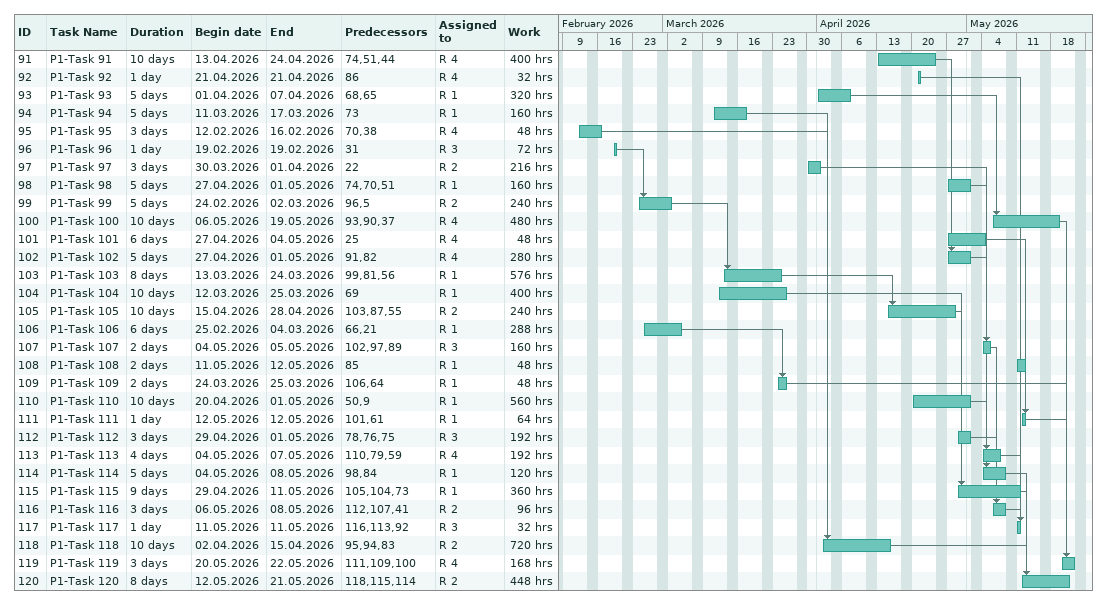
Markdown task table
| ID | Task | Duration | Start | Finish | Predecessors | Resources | Work (h) |
|---|---|---|---|---|---|---|---|
| 91 | P1-Task 91 | 10d | 2026-04-13 | 2026-04-24 | 74, 51, 44 | R 4 | 400 |
| 92 | P1-Task 92 | 1d | 2026-04-21 | 2026-04-21 | 86 | R 4 | 32 |
| 93 | P1-Task 93 | 5d | 2026-04-01 | 2026-04-07 | 68, 65 | R 1 | 320 |
| 94 | P1-Task 94 | 5d | 2026-03-11 | 2026-03-17 | 73 | R 1 | 160 |
| 95 | P1-Task 95 | 3d | 2026-02-12 | 2026-02-16 | 70, 38 | R 4 | 48 |
| 96 | P1-Task 96 | 1d | 2026-02-19 | 2026-02-19 | 31 | R 3 | 72 |
| 97 | P1-Task 97 | 3d | 2026-03-30 | 2026-04-01 | 22 | R 2 | 216 |
| 98 | P1-Task 98 | 5d | 2026-04-27 | 2026-05-01 | 74, 70, 51 | R 1 | 160 |
| 99 | P1-Task 99 | 5d | 2026-02-24 | 2026-03-02 | 96, 5 | R 2 | 240 |
| 100 | P1-Task 100 | 10d | 2026-05-06 | 2026-05-19 | 93, 90, 37 | R 4 | 480 |
| 101 | P1-Task 101 | 6d | 2026-04-27 | 2026-05-04 | 25 | R 4 | 48 |
| 102 | P1-Task 102 | 5d | 2026-04-27 | 2026-05-01 | 91, 82 | R 4 | 280 |
| 103 | P1-Task 103 | 8d | 2026-03-13 | 2026-03-24 | 99, 81, 56 | R 1 | 576 |
| 104 | P1-Task 104 | 10d | 2026-03-12 | 2026-03-25 | 69 | R 1 | 400 |
| 105 | P1-Task 105 | 10d | 2026-04-15 | 2026-04-28 | 103, 87, 55 | R 2 | 240 |
| 106 | P1-Task 106 | 6d | 2026-02-25 | 2026-03-04 | 66, 21 | R 1 | 288 |
| 107 | P1-Task 107 | 2d | 2026-05-04 | 2026-05-05 | 102, 97, 89 | R 3 | 160 |
| 108 | P1-Task 108 | 2d | 2026-05-11 | 2026-05-12 | 85 | R 1 | 48 |
| 109 | P1-Task 109 | 2d | 2026-03-24 | 2026-03-25 | 106, 64 | R 1 | 48 |
| 110 | P1-Task 110 | 10d | 2026-04-20 | 2026-05-01 | 50, 9 | R 1 | 560 |
| 111 | P1-Task 111 | 1d | 2026-05-12 | 2026-05-12 | 101, 61 | R 1 | 64 |
| 112 | P1-Task 112 | 3d | 2026-04-29 | 2026-05-01 | 78, 76, 75 | R 3 | 192 |
| 113 | P1-Task 113 | 4d | 2026-05-04 | 2026-05-07 | 110, 79, 59 | R 4 | 192 |
| 114 | P1-Task 114 | 5d | 2026-05-04 | 2026-05-08 | 98, 84 | R 1 | 120 |
| 115 | P1-Task 115 | 9d | 2026-04-29 | 2026-05-11 | 105, 104, 73 | R 1 | 360 |
| 116 | P1-Task 116 | 3d | 2026-05-06 | 2026-05-08 | 112, 107, 41 | R 2 | 96 |
| 117 | P1-Task 117 | 1d | 2026-05-11 | 2026-05-11 | 116, 113, 92 | R 3 | 32 |
| 118 | P1-Task 118 | 10d | 2026-04-02 | 2026-04-15 | 95, 94, 83 | R 2 | 720 |
| 119 | P1-Task 119 | 3d | 2026-05-20 | 2026-05-22 | 111, 109, 100 | R 4 | 168 |
| 120 | P1-Task 120 | 8d | 2026-05-12 | 2026-05-21 | 118, 115, 114 | R 2 | 448 |
